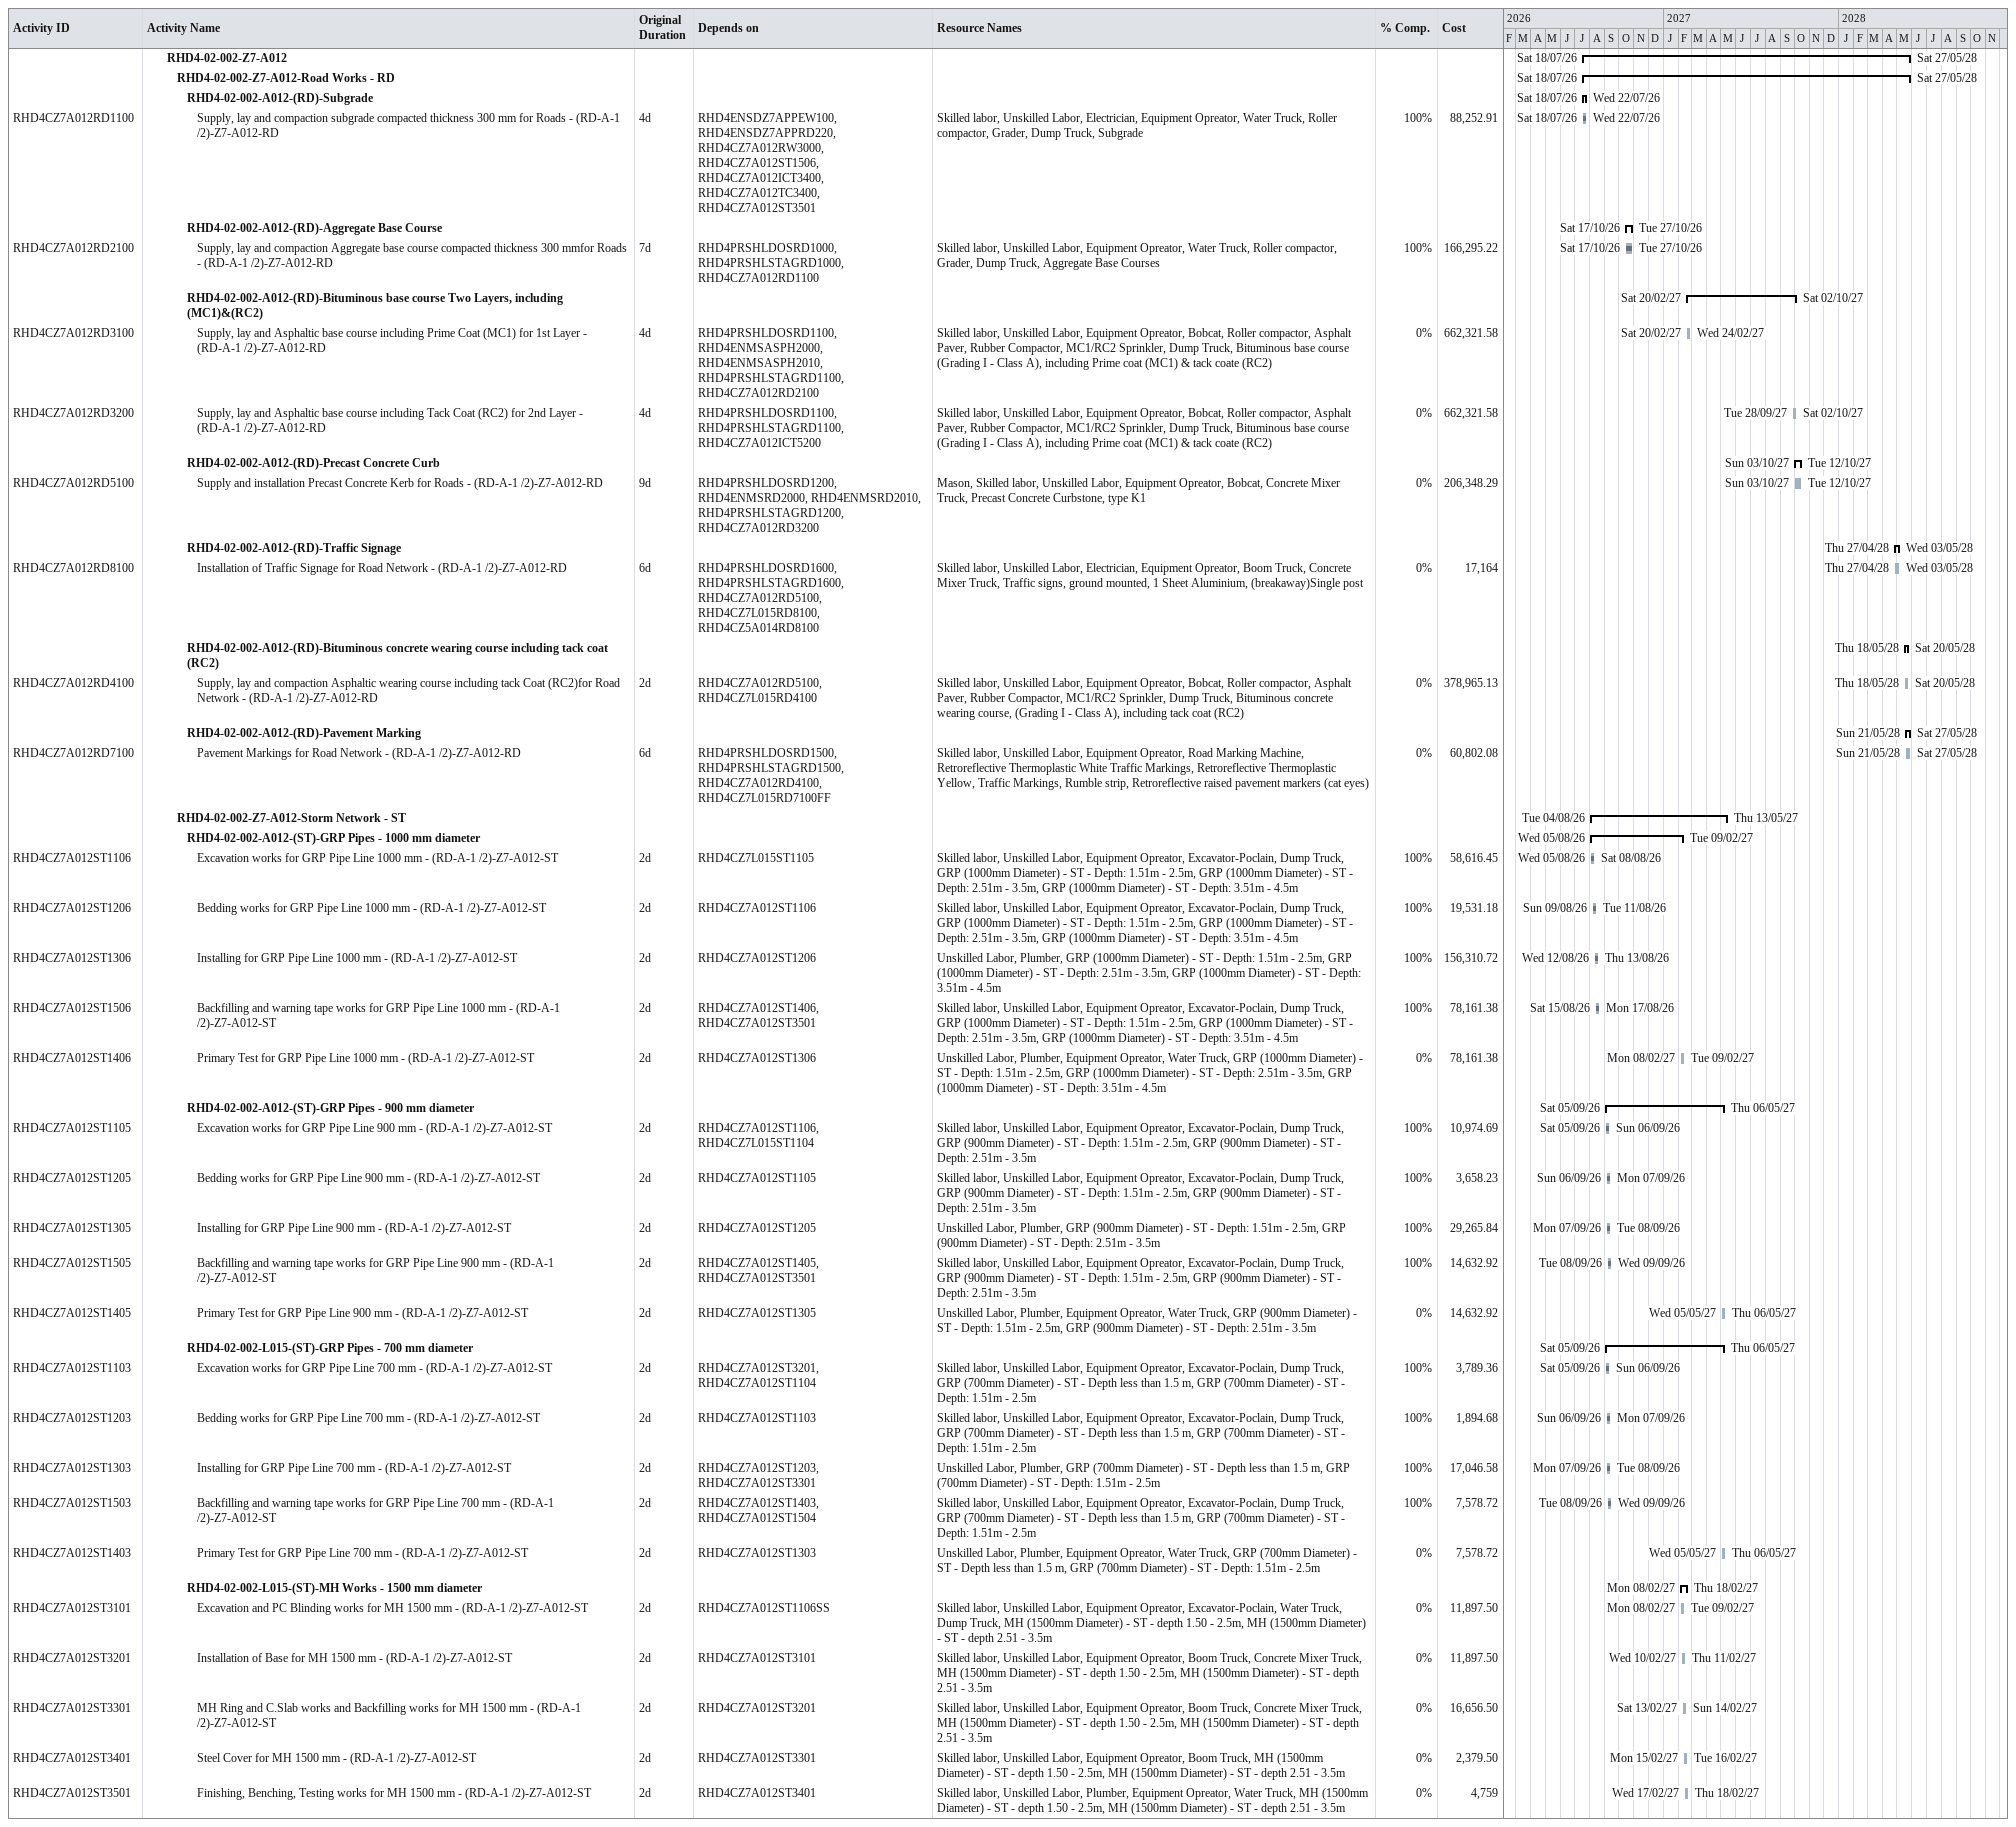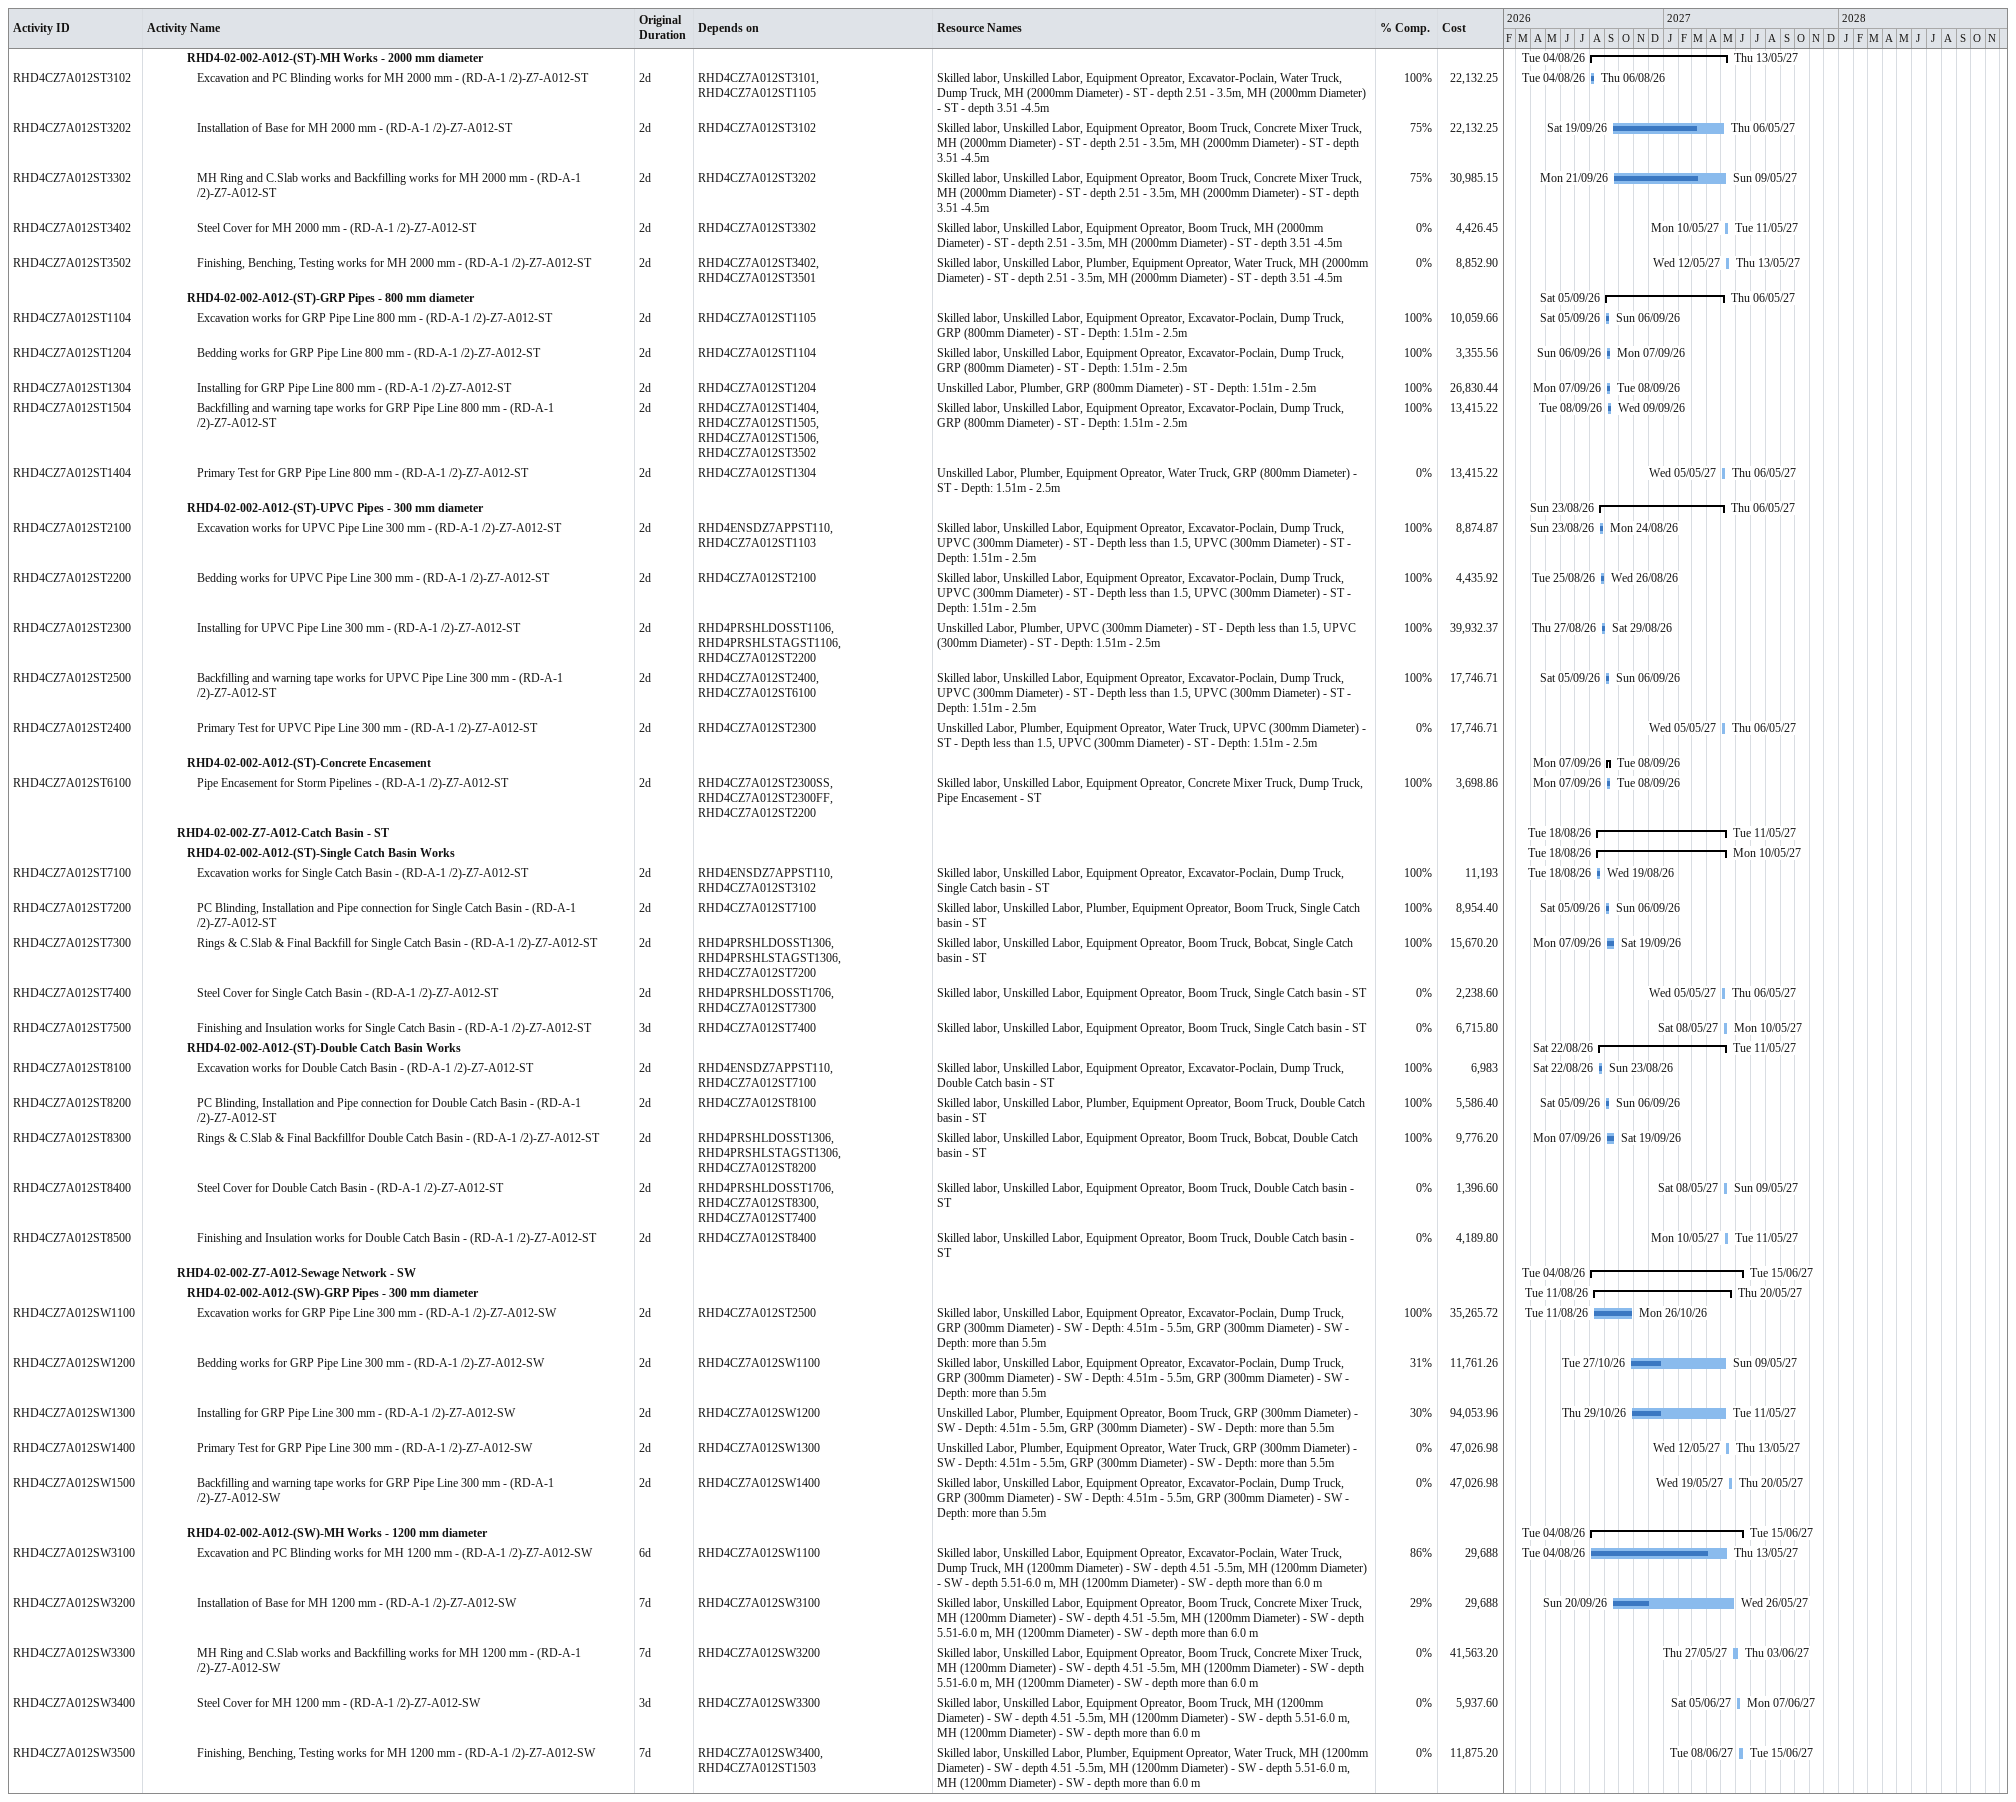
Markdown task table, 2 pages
| ID | Level | Task | Original duration | Start | Finish | Predecessors | Resources | % complete | Cost |
|---|---|---|---|---|---|---|---|---|---|
|  | 3 | **RHD4-02-002-Z7-A012** |  | 2026-07-18 | 2028-05-27 |  |  |  |  |
|  | 4 | **RHD4-02-002-Z7-A012-Road Works - RD** |  | 2026-07-18 | 2028-05-27 |  |  |  |  |
|  | 5 | **RHD4-02-002-A012-(RD)-Subgrade** |  | 2026-07-18 | 2026-07-22 |  |  |  |  |
| RHD4CZ7A012RD1100 | 6 | Supply, lay and compaction subgrade compacted thickness 300 mm for Roads - (RD-A-1 /2)-Z7-A012-RD | 4d | 2026-07-18 | 2026-07-22 | RHD4ENSDZ7APPEW100, RHD4ENSDZ7APPRD220, RHD4CZ7A012RW3000, RHD4CZ7A012ST1506, RHD4CZ7A012ICT3400, RHD4CZ7A012TC3400, RHD4CZ7A012ST3501 | Skilled labor, Unskilled Labor, Electrician, Equipment Opreator, Water Truck, Roller compactor, Grader, Dump Truck, Subgrade | 100 | 88252.91 |
|  | 5 | **RHD4-02-002-A012-(RD)-Aggregate Base Course** |  | 2026-10-17 | 2026-10-27 |  |  |  |  |
| RHD4CZ7A012RD2100 | 6 | Supply, lay and compaction Aggregate base course compacted thickness 300 mmfor Roads - (RD-A-1 /2)-Z7-A012-RD | 7d | 2026-10-17 | 2026-10-27 | RHD4PRSHLDOSRD1000, RHD4PRSHLSTAGRD1000, RHD4CZ7A012RD1100 | Skilled labor, Unskilled Labor, Equipment Opreator, Water Truck, Roller compactor, Grader, Dump Truck, Aggregate Base Courses | 100 | 166295.22 |
|  | 5 | **RHD4-02-002-A012-(RD)-Bituminous base course Two Layers, including (MC1)&(RC2)** |  | 2027-02-20 | 2027-10-02 |  |  |  |  |
| RHD4CZ7A012RD3100 | 6 | Supply, lay and Asphaltic base course including Prime Coat (MC1) for 1st Layer - (RD-A-1 /2)-Z7-A012-RD | 4d | 2027-02-20 | 2027-02-24 | RHD4PRSHLDOSRD1100, RHD4ENMSASPH2000, RHD4ENMSASPH2010, RHD4PRSHLSTAGRD1100, RHD4CZ7A012RD2100 | Skilled labor, Unskilled Labor, Equipment Opreator, Bobcat, Roller compactor, Asphalt Paver, Rubber Compactor, MC1/RC2 Sprinkler, Dump Truck, Bituminous base course (Grading I - Class A), including Prime coat (MC1) & tack coate (RC2) | 0 | 662321.58 |
| RHD4CZ7A012RD3200 | 6 | Supply, lay and Asphaltic base course including Tack Coat (RC2) for 2nd Layer - (RD-A-1 /2)-Z7-A012-RD | 4d | 2027-09-28 | 2027-10-02 | RHD4PRSHLDOSRD1100, RHD4PRSHLSTAGRD1100, RHD4CZ7A012ICT5200 | Skilled labor, Unskilled Labor, Equipment Opreator, Bobcat, Roller compactor, Asphalt Paver, Rubber Compactor, MC1/RC2 Sprinkler, Dump Truck, Bituminous base course (Grading I - Class A), including Prime coat (MC1) & tack coate (RC2) | 0 | 662321.58 |
|  | 5 | **RHD4-02-002-A012-(RD)-Precast Concrete Curb** |  | 2027-10-03 | 2027-10-12 |  |  |  |  |
| RHD4CZ7A012RD5100 | 6 | Supply and installation Precast Concrete Kerb for Roads - (RD-A-1 /2)-Z7-A012-RD | 9d | 2027-10-03 | 2027-10-12 | RHD4PRSHLDOSRD1200, RHD4ENMSRD2000, RHD4ENMSRD2010, RHD4PRSHLSTAGRD1200, RHD4CZ7A012RD3200 | Mason, Skilled labor, Unskilled Labor, Equipment Opreator, Bobcat, Concrete Mixer Truck, Precast Concrete Curbstone, type K1 | 0 | 206348.29 |
|  | 5 | **RHD4-02-002-A012-(RD)-Traffic Signage** |  | 2028-04-27 | 2028-05-03 |  |  |  |  |
| RHD4CZ7A012RD8100 | 6 | Installation of Traffic Signage for Road Network - (RD-A-1 /2)-Z7-A012-RD | 6d | 2028-04-27 | 2028-05-03 | RHD4PRSHLDOSRD1600, RHD4PRSHLSTAGRD1600, RHD4CZ7A012RD5100, RHD4CZ7L015RD8100, RHD4CZ5A014RD8100 | Skilled labor, Unskilled Labor, Electrician, Equipment Opreator, Boom Truck, Concrete Mixer Truck, Traffic signs, ground mounted, 1 Sheet Aluminium, (breakaway)Single post | 0 | 17164 |
|  | 5 | **RHD4-02-002-A012-(RD)-Bituminous concrete wearing course including tack coat (RC2)** |  | 2028-05-18 | 2028-05-20 |  |  |  |  |
| RHD4CZ7A012RD4100 | 6 | Supply, lay and compaction Asphaltic wearing course including tack Coat (RC2)for Road Network - (RD-A-1 /2)-Z7-A012-RD | 2d | 2028-05-18 | 2028-05-20 | RHD4CZ7A012RD5100, RHD4CZ7L015RD4100 | Skilled labor, Unskilled Labor, Equipment Opreator, Bobcat, Roller compactor, Asphalt Paver, Rubber Compactor, MC1/RC2 Sprinkler, Dump Truck, Bituminous concrete wearing course, (Grading I - Class A), including tack coat (RC2) | 0 | 378965.13 |
|  | 5 | **RHD4-02-002-A012-(RD)-Pavement Marking** |  | 2028-05-21 | 2028-05-27 |  |  |  |  |
| RHD4CZ7A012RD7100 | 6 | Pavement Markings for Road Network - (RD-A-1 /2)-Z7-A012-RD | 6d | 2028-05-21 | 2028-05-27 | RHD4PRSHLDOSRD1500, RHD4PRSHLSTAGRD1500, RHD4CZ7A012RD4100, RHD4CZ7L015RD7100FF | Skilled labor, Unskilled Labor, Equipment Opreator, Road Marking Machine, Retroreflective Thermoplastic White Traffic Markings, Retroreflective Thermoplastic Yellow, Traffic Markings, Rumble strip, Retroreflective raised pavement markers (cat eyes) | 0 | 60802.08 |
|  | 4 | **RHD4-02-002-Z7-A012-Storm Network - ST** |  | 2026-08-04 | 2027-05-13 |  |  |  |  |
|  | 5 | **RHD4-02-002-A012-(ST)-GRP Pipes - 1000 mm diameter** |  | 2026-08-05 | 2027-02-09 |  |  |  |  |
| RHD4CZ7A012ST1106 | 6 | Excavation works for GRP Pipe Line 1000 mm - (RD-A-1 /2)-Z7-A012-ST | 2d | 2026-08-05 | 2026-08-08 | RHD4CZ7L015ST1105 | Skilled labor, Unskilled Labor, Equipment Opreator, Excavator-Poclain, Dump Truck, GRP (1000mm Diameter) - ST - Depth: 1.51m - 2.5m, GRP (1000mm Diameter) - ST - Depth: 2.51m - 3.5m, GRP (1000mm Diameter) - ST - Depth: 3.51m - 4.5m | 100 | 58616.45 |
| RHD4CZ7A012ST1206 | 6 | Bedding works for GRP Pipe Line 1000 mm - (RD-A-1 /2)-Z7-A012-ST | 2d | 2026-08-09 | 2026-08-11 | RHD4CZ7A012ST1106 | Skilled labor, Unskilled Labor, Equipment Opreator, Excavator-Poclain, Dump Truck, GRP (1000mm Diameter) - ST - Depth: 1.51m - 2.5m, GRP (1000mm Diameter) - ST - Depth: 2.51m - 3.5m, GRP (1000mm Diameter) - ST - Depth: 3.51m - 4.5m | 100 | 19531.18 |
| RHD4CZ7A012ST1306 | 6 | Installing for GRP Pipe Line 1000 mm - (RD-A-1 /2)-Z7-A012-ST | 2d | 2026-08-12 | 2026-08-13 | RHD4CZ7A012ST1206 | Unskilled Labor, Plumber, GRP (1000mm Diameter) - ST - Depth: 1.51m - 2.5m, GRP (1000mm Diameter) - ST - Depth: 2.51m - 3.5m, GRP (1000mm Diameter) - ST - Depth: 3.51m - 4.5m | 100 | 156310.72 |
| RHD4CZ7A012ST1506 | 6 | Backfilling and warning tape works for GRP Pipe Line 1000 mm - (RD-A-1 /2)-Z7-A012-ST | 2d | 2026-08-15 | 2026-08-17 | RHD4CZ7A012ST1406, RHD4CZ7A012ST3501 | Skilled labor, Unskilled Labor, Equipment Opreator, Excavator-Poclain, Dump Truck, GRP (1000mm Diameter) - ST - Depth: 1.51m - 2.5m, GRP (1000mm Diameter) - ST - Depth: 2.51m - 3.5m, GRP (1000mm Diameter) - ST - Depth: 3.51m - 4.5m | 100 | 78161.38 |
| RHD4CZ7A012ST1406 | 6 | Primary Test for GRP Pipe Line 1000 mm - (RD-A-1 /2)-Z7-A012-ST | 2d | 2027-02-08 | 2027-02-09 | RHD4CZ7A012ST1306 | Unskilled Labor, Plumber, Equipment Opreator, Water Truck, GRP (1000mm Diameter) - ST - Depth: 1.51m - 2.5m, GRP (1000mm Diameter) - ST - Depth: 2.51m - 3.5m, GRP (1000mm Diameter) - ST - Depth: 3.51m - 4.5m | 0 | 78161.38 |
|  | 5 | **RHD4-02-002-A012-(ST)-GRP Pipes - 900 mm diameter** |  | 2026-09-05 | 2027-05-06 |  |  |  |  |
| RHD4CZ7A012ST1105 | 6 | Excavation works for GRP Pipe Line 900 mm - (RD-A-1 /2)-Z7-A012-ST | 2d | 2026-09-05 | 2026-09-06 | RHD4CZ7A012ST1106, RHD4CZ7L015ST1104 | Skilled labor, Unskilled Labor, Equipment Opreator, Excavator-Poclain, Dump Truck, GRP (900mm Diameter) - ST - Depth: 1.51m - 2.5m, GRP (900mm Diameter) - ST - Depth: 2.51m - 3.5m | 100 | 10974.69 |
| RHD4CZ7A012ST1205 | 6 | Bedding works for GRP Pipe Line 900 mm - (RD-A-1 /2)-Z7-A012-ST | 2d | 2026-09-06 | 2026-09-07 | RHD4CZ7A012ST1105 | Skilled labor, Unskilled Labor, Equipment Opreator, Excavator-Poclain, Dump Truck, GRP (900mm Diameter) - ST - Depth: 1.51m - 2.5m, GRP (900mm Diameter) - ST - Depth: 2.51m - 3.5m | 100 | 3658.23 |
| RHD4CZ7A012ST1305 | 6 | Installing for GRP Pipe Line 900 mm - (RD-A-1 /2)-Z7-A012-ST | 2d | 2026-09-07 | 2026-09-08 | RHD4CZ7A012ST1205 | Unskilled Labor, Plumber, GRP (900mm Diameter) - ST - Depth: 1.51m - 2.5m, GRP (900mm Diameter) - ST - Depth: 2.51m - 3.5m | 100 | 29265.84 |
| RHD4CZ7A012ST1505 | 6 | Backfilling and warning tape works for GRP Pipe Line 900 mm - (RD-A-1 /2)-Z7-A012-ST | 2d | 2026-09-08 | 2026-09-09 | RHD4CZ7A012ST1405, RHD4CZ7A012ST3501 | Skilled labor, Unskilled Labor, Equipment Opreator, Excavator-Poclain, Dump Truck, GRP (900mm Diameter) - ST - Depth: 1.51m - 2.5m, GRP (900mm Diameter) - ST - Depth: 2.51m - 3.5m | 100 | 14632.92 |
| RHD4CZ7A012ST1405 | 6 | Primary Test for GRP Pipe Line 900 mm - (RD-A-1 /2)-Z7-A012-ST | 2d | 2027-05-05 | 2027-05-06 | RHD4CZ7A012ST1305 | Unskilled Labor, Plumber, Equipment Opreator, Water Truck, GRP (900mm Diameter) - ST - Depth: 1.51m - 2.5m, GRP (900mm Diameter) - ST - Depth: 2.51m - 3.5m | 0 | 14632.92 |
|  | 5 | **RHD4-02-002-L015-(ST)-GRP Pipes - 700 mm diameter** |  | 2026-09-05 | 2027-05-06 |  |  |  |  |
| RHD4CZ7A012ST1103 | 6 | Excavation works for GRP Pipe Line 700 mm - (RD-A-1 /2)-Z7-A012-ST | 2d | 2026-09-05 | 2026-09-06 | RHD4CZ7A012ST3201, RHD4CZ7A012ST1104 | Skilled labor, Unskilled Labor, Equipment Opreator, Excavator-Poclain, Dump Truck, GRP (700mm Diameter) - ST - Depth less than 1.5 m, GRP (700mm Diameter) - ST - Depth: 1.51m - 2.5m | 100 | 3789.36 |
| RHD4CZ7A012ST1203 | 6 | Bedding works for GRP Pipe Line 700 mm - (RD-A-1 /2)-Z7-A012-ST | 2d | 2026-09-06 | 2026-09-07 | RHD4CZ7A012ST1103 | Skilled labor, Unskilled Labor, Equipment Opreator, Excavator-Poclain, Dump Truck, GRP (700mm Diameter) - ST - Depth less than 1.5 m, GRP (700mm Diameter) - ST - Depth: 1.51m - 2.5m | 100 | 1894.68 |
| RHD4CZ7A012ST1303 | 6 | Installing for GRP Pipe Line 700 mm - (RD-A-1 /2)-Z7-A012-ST | 2d | 2026-09-07 | 2026-09-08 | RHD4CZ7A012ST1203, RHD4CZ7A012ST3301 | Unskilled Labor, Plumber, GRP (700mm Diameter) - ST - Depth less than 1.5 m, GRP (700mm Diameter) - ST - Depth: 1.51m - 2.5m | 100 | 17046.58 |
| RHD4CZ7A012ST1503 | 6 | Backfilling and warning tape works for GRP Pipe Line 700 mm - (RD-A-1 /2)-Z7-A012-ST | 2d | 2026-09-08 | 2026-09-09 | RHD4CZ7A012ST1403, RHD4CZ7A012ST1504 | Skilled labor, Unskilled Labor, Equipment Opreator, Excavator-Poclain, Dump Truck, GRP (700mm Diameter) - ST - Depth less than 1.5 m, GRP (700mm Diameter) - ST - Depth: 1.51m - 2.5m | 100 | 7578.72 |
| RHD4CZ7A012ST1403 | 6 | Primary Test for GRP Pipe Line 700 mm - (RD-A-1 /2)-Z7-A012-ST | 2d | 2027-05-05 | 2027-05-06 | RHD4CZ7A012ST1303 | Unskilled Labor, Plumber, Equipment Opreator, Water Truck, GRP (700mm Diameter) - ST - Depth less than 1.5 m, GRP (700mm Diameter) - ST - Depth: 1.51m - 2.5m | 0 | 7578.72 |
|  | 5 | **RHD4-02-002-L015-(ST)-MH Works - 1500 mm diameter** |  | 2027-02-08 | 2027-02-18 |  |  |  |  |
| RHD4CZ7A012ST3101 | 6 | Excavation and PC Blinding works for MH 1500 mm - (RD-A-1 /2)-Z7-A012-ST | 2d | 2027-02-08 | 2027-02-09 | RHD4CZ7A012ST1106SS | Skilled labor, Unskilled Labor, Equipment Opreator, Excavator-Poclain, Water Truck, Dump Truck, MH (1500mm Diameter) - ST - depth 1.50 - 2.5m, MH (1500mm Diameter) - ST - depth 2.51 - 3.5m | 0 | 11897.50 |
| RHD4CZ7A012ST3201 | 6 | Installation of Base for MH 1500 mm - (RD-A-1 /2)-Z7-A012-ST | 2d | 2027-02-10 | 2027-02-11 | RHD4CZ7A012ST3101 | Skilled labor, Unskilled Labor, Equipment Opreator, Boom Truck, Concrete Mixer Truck, MH (1500mm Diameter) - ST - depth 1.50 - 2.5m, MH (1500mm Diameter) - ST - depth 2.51 - 3.5m | 0 | 11897.50 |
| RHD4CZ7A012ST3301 | 6 | MH Ring and C.Slab works and Backfilling works for MH 1500 mm - (RD-A-1 /2)-Z7-A012-ST | 2d | 2027-02-13 | 2027-02-14 | RHD4CZ7A012ST3201 | Skilled labor, Unskilled Labor, Equipment Opreator, Boom Truck, Concrete Mixer Truck, MH (1500mm Diameter) - ST - depth 1.50 - 2.5m, MH (1500mm Diameter) - ST - depth 2.51 - 3.5m | 0 | 16656.50 |
| RHD4CZ7A012ST3401 | 6 | Steel Cover for MH 1500 mm - (RD-A-1 /2)-Z7-A012-ST | 2d | 2027-02-15 | 2027-02-16 | RHD4CZ7A012ST3301 | Skilled labor, Unskilled Labor, Equipment Opreator, Boom Truck, MH (1500mm Diameter) - ST - depth 1.50 - 2.5m, MH (1500mm Diameter) - ST - depth 2.51 - 3.5m | 0 | 2379.50 |
| RHD4CZ7A012ST3501 | 6 | Finishing, Benching, Testing works for MH 1500 mm - (RD-A-1 /2)-Z7-A012-ST | 2d | 2027-02-17 | 2027-02-18 | RHD4CZ7A012ST3401 | Skilled labor, Unskilled Labor, Plumber, Equipment Opreator, Water Truck, MH (1500mm Diameter) - ST - depth 1.50 - 2.5m, MH (1500mm Diameter) - ST - depth 2.51 - 3.5m | 0 | 4759 |
|  | 5 | **RHD4-02-002-A012-(ST)-MH Works - 2000 mm diameter** |  | 2026-08-04 | 2027-05-13 |  |  |  |  |
| RHD4CZ7A012ST3102 | 6 | Excavation and PC Blinding works for MH 2000 mm - (RD-A-1 /2)-Z7-A012-ST | 2d | 2026-08-04 | 2026-08-06 | RHD4CZ7A012ST3101, RHD4CZ7A012ST1105 | Skilled labor, Unskilled Labor, Equipment Opreator, Excavator-Poclain, Water Truck, Dump Truck, MH (2000mm Diameter) - ST - depth 2.51 - 3.5m, MH (2000mm Diameter) - ST - depth 3.51 -4.5m | 100 | 22132.25 |
| RHD4CZ7A012ST3202 | 6 | Installation of Base for MH 2000 mm - (RD-A-1 /2)-Z7-A012-ST | 2d | 2026-09-19 | 2027-05-06 | RHD4CZ7A012ST3102 | Skilled labor, Unskilled Labor, Equipment Opreator, Boom Truck, Concrete Mixer Truck, MH (2000mm Diameter) - ST - depth 2.51 - 3.5m, MH (2000mm Diameter) - ST - depth 3.51 -4.5m | 75 | 22132.25 |
| RHD4CZ7A012ST3302 | 6 | MH Ring and C.Slab works and Backfilling works for MH 2000 mm - (RD-A-1 /2)-Z7-A012-ST | 2d | 2026-09-21 | 2027-05-09 | RHD4CZ7A012ST3202 | Skilled labor, Unskilled Labor, Equipment Opreator, Boom Truck, Concrete Mixer Truck, MH (2000mm Diameter) - ST - depth 2.51 - 3.5m, MH (2000mm Diameter) - ST - depth 3.51 -4.5m | 75 | 30985.15 |
| RHD4CZ7A012ST3402 | 6 | Steel Cover for MH 2000 mm - (RD-A-1 /2)-Z7-A012-ST | 2d | 2027-05-10 | 2027-05-11 | RHD4CZ7A012ST3302 | Skilled labor, Unskilled Labor, Equipment Opreator, Boom Truck, MH (2000mm Diameter) - ST - depth 2.51 - 3.5m, MH (2000mm Diameter) - ST - depth 3.51 -4.5m | 0 | 4426.45 |
| RHD4CZ7A012ST3502 | 6 | Finishing, Benching, Testing works for MH 2000 mm - (RD-A-1 /2)-Z7-A012-ST | 2d | 2027-05-12 | 2027-05-13 | RHD4CZ7A012ST3402, RHD4CZ7A012ST3501 | Skilled labor, Unskilled Labor, Plumber, Equipment Opreator, Water Truck, MH (2000mm Diameter) - ST - depth 2.51 - 3.5m, MH (2000mm Diameter) - ST - depth 3.51 -4.5m | 0 | 8852.90 |
|  | 5 | **RHD4-02-002-A012-(ST)-GRP Pipes - 800 mm diameter** |  | 2026-09-05 | 2027-05-06 |  |  |  |  |
| RHD4CZ7A012ST1104 | 6 | Excavation works for GRP Pipe Line 800 mm - (RD-A-1 /2)-Z7-A012-ST | 2d | 2026-09-05 | 2026-09-06 | RHD4CZ7A012ST1105 | Skilled labor, Unskilled Labor, Equipment Opreator, Excavator-Poclain, Dump Truck, GRP (800mm Diameter) - ST - Depth: 1.51m - 2.5m | 100 | 10059.66 |
| RHD4CZ7A012ST1204 | 6 | Bedding works for GRP Pipe Line 800 mm - (RD-A-1 /2)-Z7-A012-ST | 2d | 2026-09-06 | 2026-09-07 | RHD4CZ7A012ST1104 | Skilled labor, Unskilled Labor, Equipment Opreator, Excavator-Poclain, Dump Truck, GRP (800mm Diameter) - ST - Depth: 1.51m - 2.5m | 100 | 3355.56 |
| RHD4CZ7A012ST1304 | 6 | Installing for GRP Pipe Line 800 mm - (RD-A-1 /2)-Z7-A012-ST | 2d | 2026-09-07 | 2026-09-08 | RHD4CZ7A012ST1204 | Unskilled Labor, Plumber, GRP (800mm Diameter) - ST - Depth: 1.51m - 2.5m | 100 | 26830.44 |
| RHD4CZ7A012ST1504 | 6 | Backfilling and warning tape works for GRP Pipe Line 800 mm - (RD-A-1 /2)-Z7-A012-ST | 2d | 2026-09-08 | 2026-09-09 | RHD4CZ7A012ST1404, RHD4CZ7A012ST1505, RHD4CZ7A012ST1506, RHD4CZ7A012ST3502 | Skilled labor, Unskilled Labor, Equipment Opreator, Excavator-Poclain, Dump Truck, GRP (800mm Diameter) - ST - Depth: 1.51m - 2.5m | 100 | 13415.22 |
| RHD4CZ7A012ST1404 | 6 | Primary Test for GRP Pipe Line 800 mm - (RD-A-1 /2)-Z7-A012-ST | 2d | 2027-05-05 | 2027-05-06 | RHD4CZ7A012ST1304 | Unskilled Labor, Plumber, Equipment Opreator, Water Truck, GRP (800mm Diameter) - ST - Depth: 1.51m - 2.5m | 0 | 13415.22 |
|  | 5 | **RHD4-02-002-A012-(ST)-UPVC Pipes - 300 mm diameter** |  | 2026-08-23 | 2027-05-06 |  |  |  |  |
| RHD4CZ7A012ST2100 | 6 | Excavation works for UPVC Pipe Line 300 mm - (RD-A-1 /2)-Z7-A012-ST | 2d | 2026-08-23 | 2026-08-24 | RHD4ENSDZ7APPST110, RHD4CZ7A012ST1103 | Skilled labor, Unskilled Labor, Equipment Opreator, Excavator-Poclain, Dump Truck, UPVC (300mm Diameter) - ST - Depth less than 1.5, UPVC (300mm Diameter) - ST - Depth: 1.51m - 2.5m | 100 | 8874.87 |
| RHD4CZ7A012ST2200 | 6 | Bedding works for UPVC Pipe Line 300 mm - (RD-A-1 /2)-Z7-A012-ST | 2d | 2026-08-25 | 2026-08-26 | RHD4CZ7A012ST2100 | Skilled labor, Unskilled Labor, Equipment Opreator, Excavator-Poclain, Dump Truck, UPVC (300mm Diameter) - ST - Depth less than 1.5, UPVC (300mm Diameter) - ST - Depth: 1.51m - 2.5m | 100 | 4435.92 |
| RHD4CZ7A012ST2300 | 6 | Installing for UPVC Pipe Line 300 mm - (RD-A-1 /2)-Z7-A012-ST | 2d | 2026-08-27 | 2026-08-29 | RHD4PRSHLDOSST1106, RHD4PRSHLSTAGST1106, RHD4CZ7A012ST2200 | Unskilled Labor, Plumber, UPVC (300mm Diameter) - ST - Depth less than 1.5, UPVC (300mm Diameter) - ST - Depth: 1.51m - 2.5m | 100 | 39932.37 |
| RHD4CZ7A012ST2500 | 6 | Backfilling and warning tape works for UPVC Pipe Line 300 mm - (RD-A-1 /2)-Z7-A012-ST | 2d | 2026-09-05 | 2026-09-06 | RHD4CZ7A012ST2400, RHD4CZ7A012ST6100 | Skilled labor, Unskilled Labor, Equipment Opreator, Excavator-Poclain, Dump Truck, UPVC (300mm Diameter) - ST - Depth less than 1.5, UPVC (300mm Diameter) - ST - Depth: 1.51m - 2.5m | 100 | 17746.71 |
| RHD4CZ7A012ST2400 | 6 | Primary Test for UPVC Pipe Line 300 mm - (RD-A-1 /2)-Z7-A012-ST | 2d | 2027-05-05 | 2027-05-06 | RHD4CZ7A012ST2300 | Unskilled Labor, Plumber, Equipment Opreator, Water Truck, UPVC (300mm Diameter) - ST - Depth less than 1.5, UPVC (300mm Diameter) - ST - Depth: 1.51m - 2.5m | 0 | 17746.71 |
|  | 5 | **RHD4-02-002-A012-(ST)-Concrete Encasement** |  | 2026-09-07 | 2026-09-08 |  |  |  |  |
| RHD4CZ7A012ST6100 | 6 | Pipe Encasement for Storm Pipelines - (RD-A-1 /2)-Z7-A012-ST | 2d | 2026-09-07 | 2026-09-08 | RHD4CZ7A012ST2300SS, RHD4CZ7A012ST2300FF, RHD4CZ7A012ST2200 | Skilled labor, Unskilled Labor, Equipment Opreator, Concrete Mixer Truck, Dump Truck, Pipe Encasement - ST | 100 | 3698.86 |
|  | 4 | **RHD4-02-002-Z7-A012-Catch Basin - ST** |  | 2026-08-18 | 2027-05-11 |  |  |  |  |
|  | 5 | **RHD4-02-002-A012-(ST)-Single Catch Basin Works** |  | 2026-08-18 | 2027-05-10 |  |  |  |  |
| RHD4CZ7A012ST7100 | 6 | Excavation works for Single Catch Basin - (RD-A-1 /2)-Z7-A012-ST | 2d | 2026-08-18 | 2026-08-19 | RHD4ENSDZ7APPST110, RHD4CZ7A012ST3102 | Skilled labor, Unskilled Labor, Equipment Opreator, Excavator-Poclain, Dump Truck, Single Catch basin - ST | 100 | 11193 |
| RHD4CZ7A012ST7200 | 6 | PC Blinding, Installation and Pipe connection for Single Catch Basin - (RD-A-1 /2)-Z7-A012-ST | 2d | 2026-09-05 | 2026-09-06 | RHD4CZ7A012ST7100 | Skilled labor, Unskilled Labor, Plumber, Equipment Opreator, Boom Truck, Single Catch basin - ST | 100 | 8954.40 |
| RHD4CZ7A012ST7300 | 6 | Rings & C.Slab & Final Backfill for Single Catch Basin - (RD-A-1 /2)-Z7-A012-ST | 2d | 2026-09-07 | 2026-09-19 | RHD4PRSHLDOSST1306, RHD4PRSHLSTAGST1306, RHD4CZ7A012ST7200 | Skilled labor, Unskilled Labor, Equipment Opreator, Boom Truck, Bobcat, Single Catch basin - ST | 100 | 15670.20 |
| RHD4CZ7A012ST7400 | 6 | Steel Cover for Single Catch Basin - (RD-A-1 /2)-Z7-A012-ST | 2d | 2027-05-05 | 2027-05-06 | RHD4PRSHLDOSST1706, RHD4CZ7A012ST7300 | Skilled labor, Unskilled Labor, Equipment Opreator, Boom Truck, Single Catch basin - ST | 0 | 2238.60 |
| RHD4CZ7A012ST7500 | 6 | Finishing and Insulation works for Single Catch Basin - (RD-A-1 /2)-Z7-A012-ST | 3d | 2027-05-08 | 2027-05-10 | RHD4CZ7A012ST7400 | Skilled labor, Unskilled Labor, Equipment Opreator, Boom Truck, Single Catch basin - ST | 0 | 6715.80 |
|  | 5 | **RHD4-02-002-A012-(ST)-Double Catch Basin Works** |  | 2026-08-22 | 2027-05-11 |  |  |  |  |
| RHD4CZ7A012ST8100 | 6 | Excavation works for Double Catch Basin - (RD-A-1 /2)-Z7-A012-ST | 2d | 2026-08-22 | 2026-08-23 | RHD4ENSDZ7APPST110, RHD4CZ7A012ST7100 | Skilled labor, Unskilled Labor, Equipment Opreator, Excavator-Poclain, Dump Truck, Double Catch basin - ST | 100 | 6983 |
| RHD4CZ7A012ST8200 | 6 | PC Blinding, Installation and Pipe connection for Double Catch Basin - (RD-A-1 /2)-Z7-A012-ST | 2d | 2026-09-05 | 2026-09-06 | RHD4CZ7A012ST8100 | Skilled labor, Unskilled Labor, Plumber, Equipment Opreator, Boom Truck, Double Catch basin - ST | 100 | 5586.40 |
| RHD4CZ7A012ST8300 | 6 | Rings & C.Slab & Final Backfillfor Double Catch Basin - (RD-A-1 /2)-Z7-A012-ST | 2d | 2026-09-07 | 2026-09-19 | RHD4PRSHLDOSST1306, RHD4PRSHLSTAGST1306, RHD4CZ7A012ST8200 | Skilled labor, Unskilled Labor, Equipment Opreator, Boom Truck, Bobcat, Double Catch basin - ST | 100 | 9776.20 |
| RHD4CZ7A012ST8400 | 6 | Steel Cover for Double Catch Basin - (RD-A-1 /2)-Z7-A012-ST | 2d | 2027-05-08 | 2027-05-09 | RHD4PRSHLDOSST1706, RHD4CZ7A012ST8300, RHD4CZ7A012ST7400 | Skilled labor, Unskilled Labor, Equipment Opreator, Boom Truck, Double Catch basin - ST | 0 | 1396.60 |
| RHD4CZ7A012ST8500 | 6 | Finishing and Insulation works for Double Catch Basin - (RD-A-1 /2)-Z7-A012-ST | 2d | 2027-05-10 | 2027-05-11 | RHD4CZ7A012ST8400 | Skilled labor, Unskilled Labor, Equipment Opreator, Boom Truck, Double Catch basin - ST | 0 | 4189.80 |
|  | 4 | **RHD4-02-002-Z7-A012-Sewage Network - SW** |  | 2026-08-04 | 2027-06-15 |  |  |  |  |
|  | 5 | **RHD4-02-002-A012-(SW)-GRP Pipes - 300 mm diameter** |  | 2026-08-11 | 2027-05-20 |  |  |  |  |
| RHD4CZ7A012SW1100 | 6 | Excavation works for GRP Pipe Line 300 mm - (RD-A-1 /2)-Z7-A012-SW | 2d | 2026-08-11 | 2026-10-26 | RHD4CZ7A012ST2500 | Skilled labor, Unskilled Labor, Equipment Opreator, Excavator-Poclain, Dump Truck, GRP (300mm Diameter) - SW - Depth: 4.51m - 5.5m, GRP (300mm Diameter) - SW - Depth: more than 5.5m | 100 | 35265.72 |
| RHD4CZ7A012SW1200 | 6 | Bedding works for GRP Pipe Line 300 mm - (RD-A-1 /2)-Z7-A012-SW | 2d | 2026-10-27 | 2027-05-09 | RHD4CZ7A012SW1100 | Skilled labor, Unskilled Labor, Equipment Opreator, Excavator-Poclain, Dump Truck, GRP (300mm Diameter) - SW - Depth: 4.51m - 5.5m, GRP (300mm Diameter) - SW - Depth: more than 5.5m | 31 | 11761.26 |
| RHD4CZ7A012SW1300 | 6 | Installing for GRP Pipe Line 300 mm - (RD-A-1 /2)-Z7-A012-SW | 2d | 2026-10-29 | 2027-05-11 | RHD4CZ7A012SW1200 | Unskilled Labor, Plumber, Equipment Opreator, Boom Truck, GRP (300mm Diameter) - SW - Depth: 4.51m - 5.5m, GRP (300mm Diameter) - SW - Depth: more than 5.5m | 30 | 94053.96 |
| RHD4CZ7A012SW1400 | 6 | Primary Test for GRP Pipe Line 300 mm - (RD-A-1 /2)-Z7-A012-SW | 2d | 2027-05-12 | 2027-05-13 | RHD4CZ7A012SW1300 | Unskilled Labor, Plumber, Equipment Opreator, Water Truck, GRP (300mm Diameter) - SW - Depth: 4.51m - 5.5m, GRP (300mm Diameter) - SW - Depth: more than 5.5m | 0 | 47026.98 |
| RHD4CZ7A012SW1500 | 6 | Backfilling and warning tape works for GRP Pipe Line 300 mm - (RD-A-1 /2)-Z7-A012-SW | 2d | 2027-05-19 | 2027-05-20 | RHD4CZ7A012SW1400 | Skilled labor, Unskilled Labor, Equipment Opreator, Excavator-Poclain, Dump Truck, GRP (300mm Diameter) - SW - Depth: 4.51m - 5.5m, GRP (300mm Diameter) - SW - Depth: more than 5.5m | 0 | 47026.98 |
|  | 5 | **RHD4-02-002-A012-(SW)-MH Works - 1200 mm diameter** |  | 2026-08-04 | 2027-06-15 |  |  |  |  |
| RHD4CZ7A012SW3100 | 6 | Excavation and PC Blinding works for MH 1200 mm - (RD-A-1 /2)-Z7-A012-SW | 6d | 2026-08-04 | 2027-05-13 | RHD4CZ7A012SW1100 | Skilled labor, Unskilled Labor, Equipment Opreator, Excavator-Poclain, Water Truck, Dump Truck, MH (1200mm Diameter) - SW - depth 4.51 -5.5m, MH (1200mm Diameter) - SW - depth 5.51-6.0 m, MH (1200mm Diameter) - SW - depth more than 6.0 m | 86 | 29688 |
| RHD4CZ7A012SW3200 | 6 | Installation of Base for MH 1200 mm - (RD-A-1 /2)-Z7-A012-SW | 7d | 2026-09-20 | 2027-05-26 | RHD4CZ7A012SW3100 | Skilled labor, Unskilled Labor, Equipment Opreator, Boom Truck, Concrete Mixer Truck, MH (1200mm Diameter) - SW - depth 4.51 -5.5m, MH (1200mm Diameter) - SW - depth 5.51-6.0 m, MH (1200mm Diameter) - SW - depth more than 6.0 m | 29 | 29688 |
| RHD4CZ7A012SW3300 | 6 | MH Ring and C.Slab works and Backfilling works for MH 1200 mm - (RD-A-1 /2)-Z7-A012-SW | 7d | 2027-05-27 | 2027-06-03 | RHD4CZ7A012SW3200 | Skilled labor, Unskilled Labor, Equipment Opreator, Boom Truck, Concrete Mixer Truck, MH (1200mm Diameter) - SW - depth 4.51 -5.5m, MH (1200mm Diameter) - SW - depth 5.51-6.0 m, MH (1200mm Diameter) - SW - depth more than 6.0 m | 0 | 41563.20 |
| RHD4CZ7A012SW3400 | 6 | Steel Cover for MH 1200 mm - (RD-A-1 /2)-Z7-A012-SW | 3d | 2027-06-05 | 2027-06-07 | RHD4CZ7A012SW3300 | Skilled labor, Unskilled Labor, Equipment Opreator, Boom Truck, MH (1200mm Diameter) - SW - depth 4.51 -5.5m, MH (1200mm Diameter) - SW - depth 5.51-6.0 m, MH (1200mm Diameter) - SW - depth more than 6.0 m | 0 | 5937.60 |
| RHD4CZ7A012SW3500 | 6 | Finishing, Benching, Testing works for MH 1200 mm - (RD-A-1 /2)-Z7-A012-SW | 7d | 2027-06-08 | 2027-06-15 | RHD4CZ7A012SW3400, RHD4CZ7A012ST1503 | Skilled labor, Unskilled Labor, Plumber, Equipment Opreator, Water Truck, MH (1200mm Diameter) - SW - depth 4.51 -5.5m, MH (1200mm Diameter) - SW - depth 5.51-6.0 m, MH (1200mm Diameter) - SW - depth more than 6.0 m | 0 | 11875.20 |
